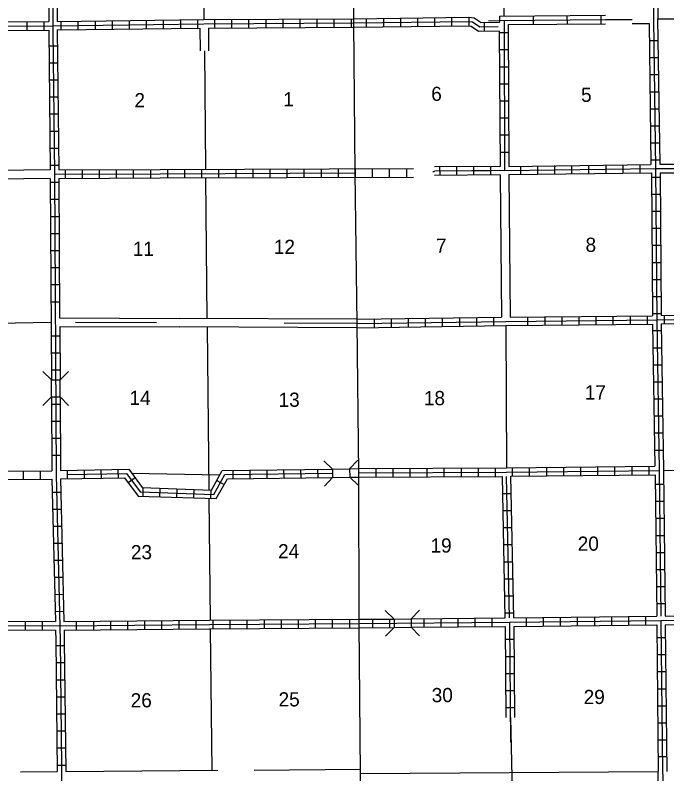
# Model space of a CAD drawing. Extents: x 1590636 to 2162085, y 16166019 to 16543965.
# Drawn here: x 1862400 to 1885308, y 16252386 to 16279061 of the extents above; entities that cross this region are included whole.
import ezdxf

# ---------------------------------------------------------------- set-up
doc = ezdxf.new("R2010")
doc.units = 0
for name, color, linetype in [('L10', 7, 'Continuous'), ('L11', 7, 'Continuous'), ('L13', 7, 'Continuous'), ('L14', 7, 'Continuous'), ('L18', 7, 'Continuous'), ('L4', 7, 'Continuous'), ('L8', 7, 'Continuous'), ('L9', 7, 'Continuous')]:
    doc.layers.add(name, color=color, linetype=linetype)

msp = doc.modelspace()

# ---------------------------------------------------------------- linework, layer by layer
at = {"layer": 'L10'}
for p, q in [((1863627, 16273620), (1858619, 16273554)), ((1863635, 16273320), (1858619, 16273254)), ((1879451, 16273445), (1879501, 16268437)), ((1879751, 16273454), (1879801, 16268445)), ((1863960, 16268420), (1868172, 16268398)), ((1874426, 16268370), (1868172, 16268398)), ((1863968, 16268120), (1868174, 16268098)), ((1874426, 16268070), (1868174, 16268098)), ((1864177, 16252470), (1869521, 16252509))]:
    msp.add_line(p, q, dxfattribs=at)
at = {"layer": 'L11'}
for p, q in [((1884088, 16278765), (1884684, 16278770)), ((1868893, 16278602), (1868901, 16277805)), ((1869193, 16278605), (1869201, 16277808)), ((1870805, 16252518), (1874542, 16252545)), ((1862581, 16252461), (1863877, 16252470))]:
    msp.add_line(p, q, dxfattribs=at)
at = {"layer": 'L13'}
for p, q in [((1868983, 16284027), (1869035, 16278904)), ((1879510, 16283964), (1879573, 16279027)), ((1883153, 16278907), (1884087, 16278915)), ((1884982, 16278929), (1889982, 16278970)), ((1879042, 16278862), (1879425, 16278870)), ((1869051, 16277806), (1869093, 16273645)), ((1877085, 16273562), (1877137, 16273562)), ((1869093, 16273345), (1869143, 16268387)), ((1858636, 16268186), (1863665, 16268262)), ((1869152, 16268087), (1869210, 16262365)), ((1879651, 16268145), (1879676, 16263145)), ((1866492, 16262962), (1869591, 16262895)), ((1885193, 16263053), (1890134, 16263103)), ((1869210, 16262070), (1869252, 16257787)), ((1869260, 16257487), (1869313, 16252507)), ((1879816, 16254369), (1880009, 16245543)), ((1874543, 16252395), (1885009, 16252470))]:
    msp.add_line(p, q, dxfattribs=at)
at = {"layer": 'L18'}
for p, q in [((1863677, 16266237), (1863377, 16266537)), ((1863977, 16266237), (1864277, 16266537)), ((1863677, 16266237), (1863977, 16266237)), ((1863677, 16265637), (1863677, 16266237)), ((1863977, 16265637), (1863977, 16266237)), ((1863677, 16265637), (1863377, 16265337)), ((1863677, 16265637), (1863977, 16265637)), ((1863977, 16265637), (1864277, 16265337)), ((1874151, 16263112), (1874451, 16263420)), ((1873551, 16263103), (1873251, 16263395)), ((1873551, 16263103), (1874151, 16263112)), ((1873551, 16263103), (1873560, 16262803)), ((1874151, 16263112), (1874160, 16262812)), ((1873560, 16262803), (1873268, 16262495)), ((1873560, 16262803), (1874160, 16262812)), ((1874160, 16262812), (1874468, 16262520)), ((1875718, 16257828), (1875410, 16258128)), ((1876318, 16257837), (1876610, 16258137)), ((1875718, 16257828), (1876318, 16257837)), ((1875718, 16257828), (1875718, 16257528)), ((1876318, 16257837), (1876318, 16257537)), ((1875718, 16257528), (1875418, 16257228)), ((1875718, 16257528), (1876318, 16257537)), ((1876318, 16257537), (1876618, 16257237))]:
    msp.add_line(p, q, dxfattribs=at)
at = {"layer": 'L4'}
msp.add_lwpolyline([(1874626, 16247103), (1874543, 16252395), (1874493, 16257670), (1874485, 16262970), (1874426, 16268220), (1874351, 16273512), (1874301, 16278787), (1874251, 16284062), (1874226, 16289337), (1874185, 16294629)], dxfattribs=at)
at = {"layer": 'L8'}
for p, q in [((1868218, 16278595), (1868218, 16278895)), ((1868818, 16278604), (1868818, 16278904)), ((1869418, 16278604), (1869418, 16278904)), ((1870018, 16278612), (1870018, 16278912)), ((1870618, 16278612), (1870618, 16278912)), ((1871218, 16278620), (1871218, 16278920)), ((1871818, 16278620), (1871818, 16278920)), ((1872418, 16278629), (1872418, 16278929)), ((1873018, 16278629), (1873018, 16278929)), ((1873618, 16278629), (1873618, 16278929)), ((1874218, 16278637), (1874218, 16278937)), ((1874301, 16278937), (1878343, 16278987)), ((1874743, 16278945), (1874743, 16278645)), ((1875343, 16278954), (1875343, 16278654)), ((1875943, 16278954), (1875943, 16278654)), ((1876543, 16278962), (1876543, 16278662)), ((1877143, 16278970), (1877143, 16278670)), ((1877743, 16278979), (1877743, 16278679)), ((1878343, 16278987), (1878343, 16278687)), ((1862818, 16278537), (1862818, 16278837)), ((1863418, 16278537), (1863418, 16278837)), ((1864018, 16278537), (1864018, 16278837)), ((1864618, 16278545), (1864618, 16278845)), ((1865218, 16278554), (1865218, 16278854)), ((1865818, 16278562), (1865818, 16278862)), ((1866418, 16278570), (1866418, 16278870)), ((1867018, 16278579), (1867018, 16278879)), ((1867618, 16278587), (1867618, 16278887)), ((1874301, 16278787), (1878343, 16278837)), ((1874301, 16278637), (1878331, 16278687)), ((1878884, 16278802), (1878888, 16278504)), ((1879735, 16278437), (1879420, 16278437)), ((1884693, 16278170), (1884993, 16278170)), ((1863585, 16277987), (1863885, 16277987)), ((1879735, 16277837), (1879435, 16277837)), ((1884701, 16277570), (1885001, 16277570)), ((1863593, 16277387), (1863893, 16277387)), ((1879743, 16277237), (1879443, 16277237)), ((1863593, 16276787), (1863893, 16276787)), ((1884709, 16276970), (1885009, 16276970)), ((1879743, 16276637), (1879443, 16276637)), ((1884718, 16276370), (1885018, 16276370)), ((1863602, 16276187), (1863902, 16276187)), ((1879743, 16276037), (1879443, 16276037)), ((1884726, 16275770), (1885026, 16275770)), ((1863610, 16275587), (1863910, 16275587)), ((1879743, 16275437), (1879443, 16275437)), ((1884734, 16275170), (1885034, 16275170)), ((1863618, 16274987), (1863918, 16274987)), ((1879751, 16274837), (1879451, 16274837)), ((1863627, 16274387), (1863927, 16274387)), ((1884743, 16274570), (1885043, 16274570)), ((1879751, 16274237), (1879451, 16274237)), ((1884751, 16273970), (1885051, 16273970)), ((1863635, 16273787), (1863935, 16273787)), ((1864152, 16273620), (1864152, 16273320)), ((1864752, 16273629), (1864752, 16273329)), ((1865352, 16273629), (1865352, 16273329)), ((1865952, 16273629), (1865952, 16273329)), ((1866552, 16273629), (1866552, 16273329)), ((1867152, 16273637), (1867152, 16273337)), ((1867752, 16273637), (1867752, 16273337)), ((1868352, 16273637), (1868352, 16273337)), ((1868952, 16273645), (1868952, 16273345)), ((1869552, 16273645), (1869552, 16273345)), ((1870152, 16273645), (1870152, 16273345)), ((1870752, 16273645), (1870752, 16273345)), ((1871352, 16273654), (1871352, 16273354)), ((1871952, 16273654), (1871952, 16273354)), ((1872552, 16273654), (1872552, 16273354)), ((1873151, 16273654), (1873151, 16273354)), ((1873751, 16273662), (1873751, 16273362)), ((1874351, 16273662), (1874351, 16273362)), ((1874951, 16273662), (1874951, 16273362)), ((1875551, 16273662), (1875551, 16273362)), ((1876151, 16273662), (1876151, 16273362)), ((1879451, 16273745), (1877135, 16273727)), ((1879123, 16273593), (1877136, 16273577)), ((1877335, 16273430), (1877332, 16273728)), ((1877931, 16273434), (1877929, 16273733)), ((1878528, 16273439), (1878525, 16273737)), ((1879124, 16273444), (1879122, 16273742)), ((1880160, 16273754), (1880160, 16273454)), ((1880760, 16273762), (1880760, 16273462)), ((1881360, 16273770), (1881360, 16273470)), ((1881960, 16273779), (1881960, 16273479)), ((1882560, 16273787), (1882560, 16273487)), ((1883160, 16273795), (1883160, 16273495)), ((1883760, 16273804), (1883760, 16273504)), ((1884360, 16273812), (1884360, 16273512)), ((1879451, 16273445), (1877138, 16273427)), ((1884759, 16273370), (1885059, 16273370)), ((1863635, 16273187), (1863935, 16273187)), ((1884768, 16272770), (1885068, 16272770)), ((1863643, 16272587), (1863943, 16272587)), ((1863643, 16271987), (1863943, 16271987)), ((1884776, 16272170), (1885076, 16272170)), ((1884776, 16271570), (1885076, 16271570)), ((1863643, 16271387), (1863943, 16271387)), ((1884784, 16270970), (1885084, 16270970)), ((1863652, 16270787), (1863952, 16270787)), ((1884793, 16270370), (1885093, 16270370)), ((1863652, 16270187), (1863952, 16270187)), ((1863660, 16269587), (1863960, 16269587)), ((1884793, 16269770), (1885093, 16269770)), ((1884801, 16269170), (1885101, 16269170)), ((1863660, 16268987), (1863960, 16268987)), ((1884026, 16268187), (1884026, 16268487)), ((1884626, 16268195), (1884626, 16268495)), ((1884809, 16268570), (1885109, 16268570)), ((1885226, 16268195), (1885226, 16268495)), ((1875026, 16268079), (1875026, 16268379)), ((1875626, 16268087), (1875626, 16268387)), ((1876226, 16268095), (1876226, 16268395)), ((1876826, 16268104), (1876826, 16268404)), ((1877426, 16268112), (1877426, 16268412)), ((1878026, 16268120), (1878026, 16268420)), ((1878626, 16268129), (1878626, 16268429)), ((1879226, 16268137), (1879226, 16268437)), ((1880426, 16268154), (1880426, 16268454)), ((1881026, 16268162), (1881026, 16268462)), ((1881626, 16268162), (1881626, 16268462)), ((1882226, 16268170), (1882226, 16268470)), ((1882826, 16268179), (1882826, 16268479)), ((1883426, 16268179), (1883426, 16268479)), ((1884818, 16267970), (1885118, 16267970)), ((1863668, 16267787), (1863968, 16267787)), ((1863668, 16267187), (1863968, 16267187)), ((1884826, 16267370), (1885126, 16267370)), ((1884834, 16266770), (1885134, 16266770)), ((1863677, 16266587), (1863977, 16266587)), ((1884843, 16266170), (1885143, 16266170)), ((1884851, 16265570), (1885151, 16265570)), ((1863677, 16265387), (1863977, 16265387)), ((1863685, 16264787), (1863985, 16264787)), ((1884859, 16264970), (1885159, 16264970)), ((1884876, 16264370), (1885176, 16264370)), ((1863685, 16264187), (1863985, 16264187)), ((1884884, 16263770), (1885184, 16263770)), ((1863693, 16263587), (1863993, 16263587)), ((1880485, 16262853), (1880485, 16263153)), ((1881085, 16262862), (1881085, 16263162)), ((1881685, 16262870), (1881685, 16263170)), ((1882285, 16262870), (1882285, 16263170)), ((1882885, 16262878), (1882885, 16263178)), ((1883485, 16262887), (1883485, 16263187)), ((1884085, 16262895), (1884085, 16263195)), ((1884684, 16262903), (1884684, 16263203)), ((1862693, 16262745), (1862693, 16263045)), ((1863293, 16262745), (1863293, 16263045)), ((1864223, 16263057), (1864229, 16262758)), ((1864820, 16263067), (1864825, 16262769)), ((1865416, 16263077), (1865422, 16262779)), ((1866013, 16263088), (1866018, 16262789)), ((1870049, 16263057), (1870053, 16262759)), ((1870645, 16263065), (1870649, 16262767)), ((1871242, 16263073), (1871246, 16262775)), ((1871838, 16263081), (1871842, 16262782)), ((1872435, 16263088), (1872439, 16262790)), ((1873031, 16263096), (1873035, 16262798)), ((1875085, 16262820), (1875085, 16263120)), ((1875685, 16262828), (1875685, 16263128)), ((1876285, 16262828), (1876285, 16263128)), ((1876885, 16262828), (1876885, 16263128)), ((1877485, 16262837), (1877485, 16263137)), ((1878085, 16262837), (1878085, 16263137)), ((1878685, 16262837), (1878685, 16263137)), ((1879285, 16262845), (1879285, 16263145)), ((1879885, 16262845), (1879885, 16263145)), ((1866613, 16262797), (1866373, 16262619)), ((1869486, 16262701), (1869749, 16262559)), ((1879626, 16257870), (1879526, 16262845)), ((1879776, 16257870), (1879676, 16262845)), ((1879926, 16257870), (1879826, 16262853)), ((1866893, 16262452), (1866882, 16262154)), ((1867489, 16262429), (1867478, 16262131)), ((1868085, 16262407), (1868074, 16262109)), ((1868682, 16262384), (1868670, 16262086)), ((1869278, 16262362), (1869266, 16262064)), ((1884901, 16262570), (1885201, 16262570)), ((1863710, 16262295), (1864010, 16262295)), ((1879535, 16262245), (1879835, 16262245)), ((1884901, 16261970), (1885201, 16261970)), ((1863718, 16261695), (1864018, 16261695)), ((1879551, 16261645), (1879851, 16261645)), ((1884909, 16261370), (1885209, 16261370)), ((1863735, 16261095), (1864035, 16261095)), ((1879560, 16261045), (1879860, 16261045)), ((1884918, 16260770), (1885218, 16260770)), ((1863752, 16260495), (1864052, 16260495)), ((1879576, 16260445), (1879876, 16260445)), ((1884926, 16260170), (1885226, 16260170)), ((1863760, 16259895), (1864060, 16259903)), ((1879585, 16259845), (1879885, 16259845)), ((1884934, 16259570), (1885234, 16259570)), ((1863777, 16259295), (1864077, 16259303)), ((1879601, 16259245), (1879901, 16259245)), ((1884943, 16258970), (1885243, 16258970)), ((1863793, 16258695), (1864093, 16258703)), ((1879610, 16258645), (1879910, 16258645)), ((1884943, 16258370), (1885243, 16258370)), ((1863802, 16258095), (1864102, 16258103)), ((1874160, 16257520), (1874160, 16257820)), ((1874960, 16257828), (1874960, 16257528)), ((1875560, 16257828), (1875560, 16257528)), ((1876760, 16257845), (1876760, 16257545)), ((1877360, 16257845), (1877360, 16257545)), ((1877960, 16257853), (1877960, 16257553)), ((1878560, 16257862), (1878560, 16257562)), ((1879160, 16257862), (1879160, 16257562)), ((1879626, 16258045), (1879926, 16258045)), ((1880360, 16257878), (1880360, 16257578)), ((1880960, 16257887), (1880960, 16257587)), ((1881560, 16257887), (1881560, 16257587)), ((1882160, 16257895), (1882160, 16257595)), ((1882760, 16257903), (1882760, 16257603)), ((1883360, 16257912), (1883360, 16257612)), ((1883960, 16257912), (1883960, 16257620)), ((1884560, 16257920), (1884560, 16257620)), ((1862760, 16257437), (1862760, 16257737)), ((1863360, 16257437), (1863360, 16257737)), ((1864560, 16257445), (1864560, 16257745)), ((1865160, 16257445), (1865160, 16257745)), ((1865760, 16257453), (1865760, 16257753)), ((1866360, 16257462), (1866360, 16257762)), ((1866960, 16257462), (1866960, 16257762)), ((1867560, 16257470), (1867560, 16257770)), ((1868160, 16257478), (1868160, 16257778)), ((1868760, 16257478), (1868760, 16257778)), ((1869360, 16257487), (1869360, 16257787)), ((1869960, 16257495), (1869960, 16257795)), ((1870560, 16257495), (1870560, 16257795)), ((1871160, 16257495), (1871160, 16257795)), ((1871760, 16257503), (1871760, 16257803)), ((1872360, 16257503), (1872360, 16257803)), ((1872960, 16257512), (1872960, 16257812)), ((1873560, 16257512), (1873560, 16257812)), ((1879626, 16257570), (1879653, 16254369)), ((1879776, 16257720), (1879810, 16253503)), ((1879926, 16257570), (1879953, 16254368)), ((1884951, 16257628), (1885009, 16252470)), ((1885101, 16257778), (1885159, 16252470)), ((1885251, 16257628), (1885309, 16252470)), ((1879935, 16257103), (1879635, 16257103)), ((1884959, 16257178), (1885259, 16257178)), ((1863827, 16256895), (1864127, 16256895)), ((1879935, 16256503), (1879635, 16256503)), ((1884968, 16256578), (1885268, 16256578)), ((1863835, 16256295), (1864135, 16256295)), ((1884968, 16255978), (1885268, 16255978)), ((1863843, 16255695), (1864143, 16255695)), ((1879943, 16255903), (1879643, 16255903)), ((1879943, 16255303), (1879643, 16255303)), ((1884976, 16255378), (1885276, 16255378)), ((1863852, 16255095), (1864152, 16255095)), ((1879951, 16254703), (1879651, 16254703)), ((1884984, 16254778), (1885284, 16254778)), ((1863852, 16254495), (1864152, 16254495)), ((1884993, 16254178), (1885293, 16254178)), ((1863860, 16253895), (1864160, 16253895)), ((1885001, 16253578), (1885301, 16253578)), ((1863868, 16253295), (1864168, 16253295)), ((1885306, 16252979), (1885008, 16252978)), ((1885157, 16252978), (1885168, 16250921)), ((1863877, 16252695), (1864177, 16252695)), ((1885018, 16250920), (1885009, 16252470))]:
    msp.add_line(p, q, dxfattribs=at)
for points in [[(1863568, 16283987), (1863577, 16278837)], [(1863718, 16283987), (1863727, 16278537), (1863785, 16273470), (1863843, 16262895)], [(1884776, 16284170), (1884834, 16278895), (1884909, 16273670), (1884959, 16268345), (1885043, 16263053), (1885101, 16257928)], [(1884926, 16284020), (1884986, 16278929)], [(1863868, 16283837), (1863877, 16278837)], [(1863877, 16278837), (1869027, 16278904), (1874301, 16278937)], [(1878343, 16278987), (1878532, 16278970), (1878779, 16278801), (1879426, 16278810)], [(1884982, 16278929), (1885059, 16273820)], [(1853219, 16278612), (1858469, 16278670), (1863727, 16278687), (1869027, 16278754), (1874301, 16278787)], [(1858619, 16278820), (1863577, 16278837)], [(1869193, 16278605), (1874301, 16278637)], [(1878331, 16278687), (1878427, 16278678), (1878688, 16278500), (1879419, 16278510)], [(1878343, 16278836), (1878479, 16278824), (1878733, 16278651), (1879381, 16278660)], [(1879585, 16278879), (1879601, 16273595), (1884909, 16273670), (1890201, 16273670), (1895501, 16273737), (1900726, 16273820), (1905959, 16273820)], [(1879735, 16278729), (1879751, 16273745), (1884751, 16273812)], [(1884684, 16278770), (1884751, 16273812)], [(1858619, 16278520), (1863577, 16278537)], [(1863577, 16278537), (1863627, 16273620)], [(1863877, 16278545), (1868893, 16278602)], [(1863877, 16278545), (1863935, 16273620)], [(1879419, 16278510), (1879451, 16273745)], [(1863935, 16273620), (1867502, 16273637), (1876407, 16273669)], [(1885059, 16273820), (1890051, 16273820)], [(1863635, 16273320), (1863677, 16266237)], [(1863785, 16273470), (1867502, 16273487), (1874351, 16273512)], [(1863935, 16273320), (1867502, 16273337), (1876408, 16273369)], [(1863935, 16273320), (1863960, 16268420)], [(1879751, 16273454), (1884768, 16273512)], [(1884768, 16273512), (1884809, 16268487)], [(1885068, 16273520), (1890051, 16273520)], [(1885068, 16273520), (1885109, 16268504)], [(1874426, 16268220), (1879651, 16268295), (1884959, 16268345), (1890284, 16268395), (1895559, 16268437), (1900742, 16268504), (1906034, 16268562)], [(1879801, 16268445), (1884809, 16268487)], [(1885109, 16268504), (1890101, 16268545)], [(1874426, 16268370), (1879501, 16268437)], [(1885109, 16268204), (1890101, 16268245)], [(1863968, 16268120), (1863977, 16266237)], [(1874426, 16268070), (1879651, 16268145), (1884809, 16268195)], [(1884809, 16268195), (1884884, 16263203)], [(1885109, 16268204), (1885193, 16263053), (1885251, 16257928)], [(1863677, 16265637), (1863693, 16263045)], [(1863977, 16265637), (1863993, 16263053)], [(1874485, 16263120), (1879676, 16263145), (1884884, 16263203)], [(1858727, 16263028), (1863693, 16263045)], [(1863843, 16262895), (1863977, 16257078), (1864085, 16247078), (1864135, 16241762), (1864218, 16236453), (1864243, 16231378)], [(1863993, 16263053), (1866393, 16263095), (1866868, 16262453), (1869302, 16262362), (1869677, 16263053), (1873535, 16263103)], [(1864226, 16262908), (1866319, 16262944), (1866791, 16262306), (1869389, 16262208), (1869767, 16262905), (1873537, 16262954)], [(1874168, 16263112), (1874485, 16263120)], [(1874485, 16262970), (1879676, 16262995), (1885043, 16263053)], [(1879826, 16262853), (1884893, 16262903)], [(1884893, 16262903), (1884951, 16257928)], [(1858727, 16262728), (1863693, 16262745)], [(1863693, 16262745), (1863812, 16257737)], [(1863993, 16262753), (1866243, 16262795), (1866718, 16262153), (1869468, 16262062), (1869860, 16262753), (1873535, 16262803)], [(1863993, 16262753), (1864110, 16257737)], [(1874176, 16262812), (1874485, 16262820)], [(1874485, 16262820), (1879526, 16262845)], [(1864110, 16257737), (1869235, 16257787), (1874493, 16257820)], [(1874493, 16257670), (1879776, 16257720), (1885101, 16257778), (1890359, 16257820), (1895618, 16257862), (1906159, 16257945)], [(1874493, 16257820), (1875718, 16257828)], [(1876318, 16257837), (1879626, 16257870)], [(1879926, 16257870), (1884951, 16257928)], [(1885251, 16257928), (1890209, 16257970)], [(1842961, 16257503), (1848136, 16257537), (1853402, 16257570), (1858694, 16257603), (1863960, 16257587), (1869235, 16257637), (1874493, 16257670)], [(1858836, 16257754), (1863812, 16257737)], [(1876318, 16257537), (1879626, 16257570)], [(1879926, 16257570), (1884951, 16257628)], [(1885251, 16257628), (1887534, 16257645)], [(1858843, 16257453), (1863817, 16257437)], [(1863817, 16257437), (1863827, 16257078), (1863877, 16252470)], [(1864118, 16257437), (1869235, 16257487), (1874493, 16257520)], [(1864118, 16257437), (1864127, 16257078), (1864177, 16252470)], [(1874493, 16257520), (1875718, 16257529)]]:
    msp.add_lwpolyline(points, dxfattribs=at)
at = {"layer": 'L9'}
for p, q in [((1879423, 16279026), (1883152, 16279057)), ((1879423, 16279026), (1879426, 16278810)), ((1879424, 16278876), (1883153, 16278907)), ((1880619, 16278737), (1880616, 16279035)), ((1881812, 16278747), (1881810, 16279045)), ((1883005, 16278757), (1883003, 16279055)), ((1879735, 16278729), (1883155, 16278757)), ((1879601, 16273595), (1877310, 16273579)), ((1864521, 16268267), (1867370, 16268252)), ((1874426, 16268220), (1871860, 16268229))]:
    msp.add_line(p, q, dxfattribs=at)

# ---------------------------------------------------------------- texts
at = {"layer": 'L14'}
for s, p in [('6', (1877026, 16276045)), ('5', (1882293, 16276012)), ('2', (1866593, 16275820)), ('1', (1871827, 16275854)), ('12', (1871493, 16270662)), ('7', (1877193, 16270704)), ('8', (1882451, 16270737)), ('11', (1866535, 16270595)), ('14', (1866418, 16265354)), ('18', (1876768, 16265345)), ('17', (1882426, 16265545)), ('13', (1871660, 16265287)), ('19', (1877001, 16260162)), ('20', (1882176, 16260228)), ('23', (1866468, 16259928)), ('24', (1871643, 16259962)), ('26', (1866460, 16254720)), ('25', (1871660, 16254753)), ('30', (1877043, 16254903)), ('29', (1882385, 16254837))]:
    msp.add_text(s, height=500, rotation=0.2829, dxfattribs=at).set_placement(p)

doc.saveas('drawing.dxf')
